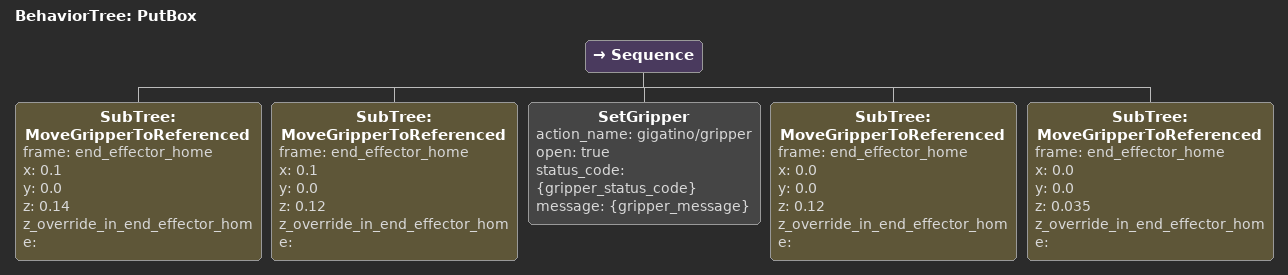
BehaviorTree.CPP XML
<?xml version="1.0"?>
<root BTCPP_format="4">
  <BehaviorTree ID="PutBox">
    <Sequence>
      <SubTree ID="MoveGripperToReferenced"
               frame="end_effector_home"
               x="0.1"
               y="0.0"
               z="0.14"
               z_override_in_end_effector_home="" />
      <SubTree ID="MoveGripperToReferenced"
               frame="end_effector_home"
               x="0.1"
               y="0.0"
               z="0.12"
               z_override_in_end_effector_home="" />
      <SetGripper action_name="gigatino/gripper"
                  open="true"
                  status_code="{gripper_status_code}"
                  message="{gripper_message}" />
      <SubTree ID="MoveGripperToReferenced"
               frame="end_effector_home"
               x="0.0"
               y="0.0"
               z="0.12"
               z_override_in_end_effector_home="" />
      <SubTree ID="MoveGripperToReferenced"
               frame="end_effector_home"
               x="0.0"
               y="0.0"
               z="0.035"
               z_override_in_end_effector_home="" />
    </Sequence>
  </BehaviorTree>
</root>
